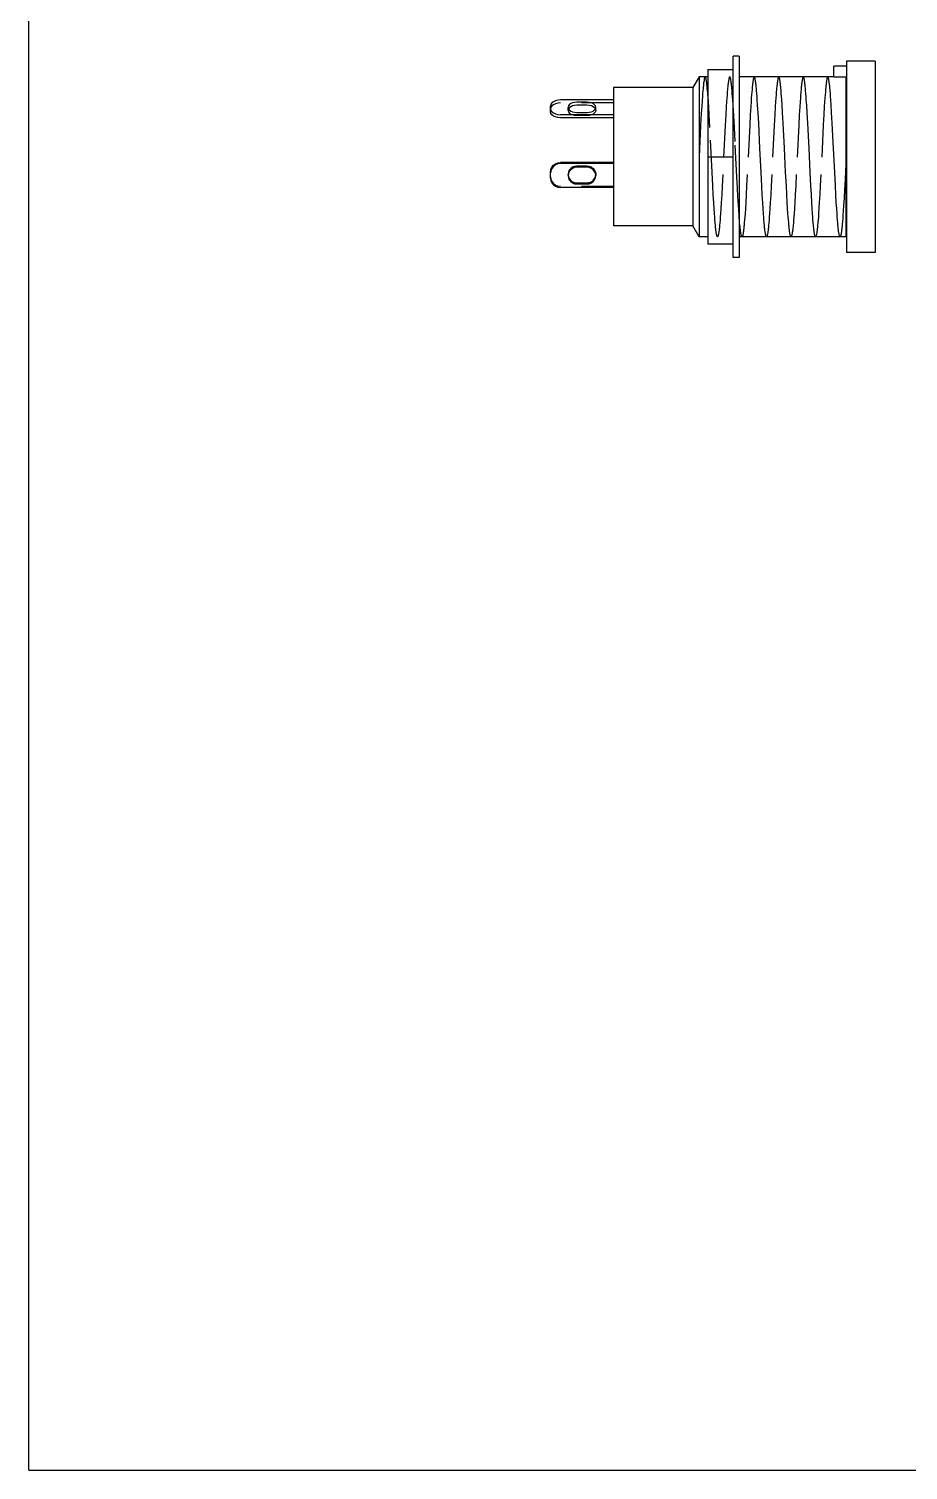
# Model space of a CAD drawing. Extents: x 0 to 11, y 0 to 8.5.
# Drawn here: x 0 to 2.75, y 0 to 4.507 of the extents above; entities that cross this region are included whole.
import ezdxf

# ---------------------------------------------------------------- set-up
doc = ezdxf.new("R2010")
doc.units = 0
doc.header["$LTSCALE"] = 0.605
doc.linetypes.add('HIDDEN', pattern=[0.2, 0.1, -0.1])
doc.layers.get('0').update_dxf_attribs({"linetype": 'CONTINUOUS'})
doc.layers.add('DEFAULT_2', color=8, linetype='HIDDEN')

msp = doc.modelspace()

# ---------------------------------------------------------------- linework, layer by layer
for p, q in [((0, 0), (0, 8.5)), ((2.2022, 3.7919), (2.2022, 4.4218)), ((2.2219, 4.4218), (2.2022, 4.4218)), ((2.2219, 4.4218), (2.2219, 3.7919)), ((2.1235, 4.3796), (2.1235, 3.8341)), ((2.1235, 4.3796), (2.2022, 4.3796)), ((2.5566, 4.3903), (2.5172, 4.3903)), ((2.5172, 4.356), (2.5172, 4.3903)), ((2.6471, 4.406), (2.5566, 4.406)), ((2.5566, 4.406), (2.5566, 3.8076)), ((2.6471, 4.406), (2.6471, 3.8076)), ((2.0959, 4.3568), (2.0766, 4.3234)), ((2.0959, 4.3568), (2.0959, 3.8568)), ((2.1235, 4.3568), (2.0959, 4.3568)), ((2.5172, 4.3568), (2.2219, 4.3568)), ((2.5566, 4.356), (2.5172, 4.356)), ((1.8282, 4.2844), (1.6629, 4.2844)), ((1.8282, 4.3234), (1.8282, 3.8903)), ((2.0766, 4.3234), (1.8282, 4.3234)), ((2.0766, 4.3234), (2.0766, 3.8903)), ((1.6314, 4.2471), (1.6314, 4.2659)), ((1.6314, 4.2567), (1.6324, 4.2519)), ((1.8282, 4.2382), (1.6629, 4.2382)), ((1.6902, 4.2598), (1.6878, 4.2565)), ((1.7455, 4.2775), (1.714, 4.2775)), ((1.7455, 4.2679), (1.714, 4.2679)), ((1.714, 4.2451), (1.7455, 4.2451)), ((1.8282, 4.2286), (1.6629, 4.2286)), ((2.1235, 4.1068), (2.2022, 4.1068)), ((1.6324, 4.0631), (1.6314, 4.0553)), ((1.8282, 4.0889), (1.6629, 4.0889)), ((1.8282, 4.0853), (1.6629, 4.0853)), ((1.7455, 4.074), (1.714, 4.074)), ((1.6314, 4.0403), (1.6314, 4.0553)), ((1.714, 4.0253), (1.7455, 4.0253)), ((1.714, 4.0216), (1.7455, 4.0216)), ((1.8282, 4.0104), (1.6629, 4.0104)), ((2.0766, 3.8903), (1.8282, 3.8903)), ((2.0959, 3.8568), (2.0766, 3.8903)), ((2.1235, 3.8568), (2.0959, 3.8568)), ((2.1235, 3.8341), (2.2022, 3.8341)), ((2.5566, 3.8568), (2.2219, 3.8568)), ((2.2219, 3.7919), (2.2022, 3.7919)), ((2.6471, 3.8076), (2.5566, 3.8076)), ((0, 0), (11, 0))]:
    msp.add_line(p, q)
at = {"color": 40}
for p, q in [((2.5562, 3.8568), (2.5562, 4.3568)), ((2.1226, 4.3134), (2.1219, 4.3214)), ((2.1231, 4.307), (2.1226, 4.3134)), ((2.1235, 4.3025), (2.1231, 4.307)), ((2.2759, 4.3135), (2.2752, 4.3215)), ((2.2767, 4.3047), (2.2759, 4.3135)), ((2.2774, 4.2951), (2.2767, 4.3047)), ((2.2781, 4.2849), (2.2774, 4.2951)), ((2.2792, 4.2685), (2.2781, 4.2849)), ((2.3526, 4.3135), (2.3519, 4.3215)), ((2.3533, 4.3047), (2.3526, 4.3135)), ((2.3541, 4.2952), (2.3533, 4.3047)), ((2.3548, 4.2851), (2.3541, 4.2952)), ((2.3559, 4.2687), (2.3548, 4.2851)), ((2.4293, 4.3133), (2.4286, 4.3214)), ((2.43, 4.3045), (2.4293, 4.3133)), ((2.4308, 4.295), (2.43, 4.3045)), ((2.4315, 4.2849), (2.4308, 4.295)), ((2.4326, 4.2684), (2.4315, 4.2849)), ((2.506, 4.3135), (2.5052, 4.3215)), ((2.5067, 4.3047), (2.506, 4.3135)), ((2.5074, 4.2952), (2.5067, 4.3047)), ((2.5081, 4.2851), (2.5074, 4.2952)), ((2.5092, 4.2686), (2.5081, 4.2851)), ((2.2807, 4.2445), (2.2792, 4.2685)), ((2.2825, 4.2118), (2.2807, 4.2445)), ((2.3573, 4.2448), (2.3559, 4.2687)), ((2.3592, 4.2123), (2.3573, 4.2448)), ((2.434, 4.2445), (2.4326, 4.2684)), ((2.4359, 4.2118), (2.434, 4.2445)), ((2.5107, 4.2447), (2.5092, 4.2686)), ((2.5125, 4.2121), (2.5107, 4.2447)), ((2.2866, 4.1325), (2.2825, 4.2118)), ((2.3632, 4.1333), (2.3592, 4.2123)), ((2.4399, 4.1329), (2.4359, 4.2118)), ((2.5166, 4.1329), (2.5125, 4.2121)), ((2.2902, 4.0581), (2.2866, 4.1325)), ((2.3668, 4.0591), (2.3632, 4.1333)), ((2.4435, 4.0585), (2.4399, 4.1329)), ((2.5202, 4.0585), (2.5166, 4.1329)), ((2.2924, 4.0151), (2.2902, 4.0581)), ((2.369, 4.016), (2.3668, 4.0591)), ((2.4457, 4.0155), (2.4435, 4.0585)), ((2.5224, 4.0155), (2.5202, 4.0585)), ((2.2938, 3.9881), (2.2924, 4.0151)), ((2.3705, 3.9887), (2.369, 4.016)), ((2.4472, 3.9884), (2.4457, 4.0155)), ((2.5239, 3.9883), (2.5224, 4.0155)), ((2.2953, 3.9627), (2.2938, 3.9881)), ((2.3719, 3.9633), (2.3705, 3.9887)), ((2.4486, 3.9629), (2.4472, 3.9884)), ((2.5253, 3.9629), (2.5239, 3.9883)), ((2.2964, 3.945), (2.2953, 3.9627)), ((2.2975, 3.9286), (2.2964, 3.945)), ((2.2982, 3.9184), (2.2975, 3.9286)), ((2.373, 3.9455), (2.3719, 3.9633)), ((2.3741, 3.929), (2.373, 3.9455)), ((2.3749, 3.9187), (2.3741, 3.929)), ((2.4497, 3.9452), (2.4486, 3.9629)), ((2.4508, 3.9288), (2.4497, 3.9452)), ((2.4516, 3.9186), (2.4508, 3.9288)), ((2.5264, 3.9452), (2.5253, 3.9629)), ((2.5275, 3.9287), (2.5264, 3.9452)), ((2.5282, 3.9185), (2.5275, 3.9287)), ((2.2224, 3.908), (2.2219, 3.9136)), ((2.223, 3.9001), (2.2224, 3.908)), ((2.2237, 3.8921), (2.223, 3.9001)), ((2.299, 3.9089), (2.2982, 3.9184)), ((2.2997, 3.9002), (2.299, 3.9089)), ((2.3004, 3.8921), (2.2997, 3.9002)), ((2.3756, 3.9092), (2.3749, 3.9187)), ((2.3763, 3.9004), (2.3756, 3.9092)), ((2.3771, 3.8923), (2.3763, 3.9004)), ((2.4523, 3.9091), (2.4516, 3.9186)), ((2.453, 3.9003), (2.4523, 3.9091)), ((2.4538, 3.8922), (2.453, 3.9003)), ((2.529, 3.909), (2.5282, 3.9185)), ((2.5297, 3.9003), (2.529, 3.909)), ((2.5304, 3.8922), (2.5297, 3.9003))]:
    msp.add_line(p, q, dxfattribs=at)
for points in [[(2.1219, 4.3214), (2.1215, 4.3252), (2.1211, 4.3287), (2.1208, 4.3321), (2.1204, 4.3352), (2.12, 4.3382), (2.1197, 4.3409), (2.1193, 4.3434), (2.1189, 4.3457), (2.1186, 4.3478), (2.1182, 4.3497), (2.1178, 4.3514), (2.1175, 4.3528), (2.1171, 4.354), (2.1168, 4.355), (2.1164, 4.3558), (2.116, 4.3564), (2.1157, 4.3567), (2.1153, 4.3568)], [(2.2752, 4.3215), (2.2748, 4.3252), (2.2745, 4.3288), (2.2741, 4.3321), (2.2737, 4.3352), (2.2734, 4.3382), (2.273, 4.3409), (2.2727, 4.3434), (2.2723, 4.3457), (2.2719, 4.3478), (2.2716, 4.3497), (2.2712, 4.3514), (2.2708, 4.3528), (2.2705, 4.354), (2.2701, 4.355), (2.2697, 4.3558), (2.2694, 4.3564), (2.269, 4.3567), (2.2686, 4.3568)], [(2.3519, 4.3215), (2.3515, 4.3253), (2.3511, 4.3288), (2.3508, 4.3321), (2.3504, 4.3353), (2.3501, 4.3382), (2.3497, 4.3409), (2.3493, 4.3434), (2.349, 4.3457), (2.3486, 4.3478), (2.3482, 4.3497), (2.3479, 4.3514), (2.3475, 4.3528), (2.3471, 4.354), (2.3468, 4.355), (2.3464, 4.3558), (2.346, 4.3564), (2.3457, 4.3567), (2.3453, 4.3568)], [(2.4286, 4.3214), (2.4282, 4.3251), (2.4278, 4.3287), (2.4275, 4.332), (2.4271, 4.3352), (2.4267, 4.3381), (2.4264, 4.3408), (2.426, 4.3434), (2.4256, 4.3457), (2.4253, 4.3478), (2.4249, 4.3497), (2.4245, 4.3513), (2.4242, 4.3528), (2.4238, 4.354), (2.4235, 4.355), (2.4231, 4.3558), (2.4227, 4.3564), (2.4224, 4.3567), (2.422, 4.3568)], [(2.5052, 4.3215), (2.5049, 4.3253), (2.5045, 4.3288), (2.5041, 4.3321), (2.5038, 4.3353), (2.5034, 4.3382), (2.503, 4.3409), (2.5027, 4.3434), (2.5023, 4.3457), (2.5019, 4.3478), (2.5016, 4.3497), (2.5012, 4.3514), (2.5008, 4.3528), (2.5005, 4.354), (2.5001, 4.355), (2.4998, 4.3558), (2.4994, 4.3564), (2.499, 4.3567), (2.4987, 4.3568)], [(2.2303, 3.8568), (2.2299, 3.8569), (2.2296, 3.8573), (2.2292, 3.8578), (2.2288, 3.8586), (2.2285, 3.8596), (2.2281, 3.8608), (2.2278, 3.8623), (2.2274, 3.8639), (2.227, 3.8658), (2.2267, 3.8679), (2.2263, 3.8702), (2.2259, 3.8727), (2.2256, 3.8754), (2.2252, 3.8784), (2.2248, 3.8815), (2.2245, 3.8848), (2.2241, 3.8884), (2.2237, 3.8921)], [(2.307, 3.8568), (2.3066, 3.8569), (2.3062, 3.8573), (2.3059, 3.8578), (2.3055, 3.8586), (2.3052, 3.8596), (2.3048, 3.8608), (2.3044, 3.8623), (2.3041, 3.8639), (2.3037, 3.8658), (2.3033, 3.8679), (2.303, 3.8702), (2.3026, 3.8727), (2.3022, 3.8755), (2.3019, 3.8784), (2.3015, 3.8815), (2.3011, 3.8849), (2.3008, 3.8884), (2.3004, 3.8921)], [(2.3836, 3.8568), (2.3833, 3.8569), (2.3829, 3.8573), (2.3826, 3.8578), (2.3822, 3.8586), (2.3818, 3.8596), (2.3815, 3.8608), (2.3811, 3.8623), (2.3807, 3.8639), (2.3804, 3.8658), (2.38, 3.8679), (2.3796, 3.8702), (2.3793, 3.8727), (2.3789, 3.8755), (2.3785, 3.8784), (2.3782, 3.8816), (2.3778, 3.8849), (2.3774, 3.8885), (2.3771, 3.8923)], [(2.4603, 3.8568), (2.46, 3.8569), (2.4596, 3.8573), (2.4592, 3.8578), (2.4589, 3.8586), (2.4585, 3.8596), (2.4581, 3.8608), (2.4578, 3.8623), (2.4574, 3.8639), (2.457, 3.8658), (2.4567, 3.8679), (2.4563, 3.8702), (2.4559, 3.8727), (2.4556, 3.8755), (2.4552, 3.8784), (2.4548, 3.8816), (2.4545, 3.8849), (2.4541, 3.8885), (2.4538, 3.8922)], [(2.537, 3.8568), (2.5366, 3.8569), (2.5363, 3.8573), (2.5359, 3.8578), (2.5355, 3.8586), (2.5352, 3.8596), (2.5348, 3.8608), (2.5344, 3.8623), (2.5341, 3.8639), (2.5337, 3.8658), (2.5333, 3.8679), (2.533, 3.8702), (2.5326, 3.8728), (2.5323, 3.8755), (2.5319, 3.8784), (2.5315, 3.8816), (2.5312, 3.8849), (2.5308, 3.8885), (2.5304, 3.8922)]]:
    msp.add_lwpolyline(points, dxfattribs=at)
for points in [[(1.6629, 4.2844), (1.6547, 4.2838), (1.6471, 4.282), (1.6406, 4.279), (1.6356, 4.2752), (1.6324, 4.2707), (1.6314, 4.2659)], [(1.6629, 4.2286), (1.6547, 4.2292), (1.6471, 4.2311), (1.6406, 4.234), (1.6356, 4.2379), (1.6324, 4.2423), (1.6314, 4.2471)], [(1.6324, 4.2519), (1.6356, 4.2474), (1.6406, 4.2436), (1.6471, 4.2406), (1.6547, 4.2388), (1.6629, 4.2382)], [(1.714, 4.2775), (1.7069, 4.2769), (1.7003, 4.2753), (1.6946, 4.2728), (1.6902, 4.2694), (1.6874, 4.2655), (1.6865, 4.2613)], [(1.6865, 4.2613), (1.6874, 4.2571), (1.6902, 4.2532), (1.6946, 4.2498), (1.7003, 4.2473), (1.7069, 4.2457), (1.714, 4.2451)], [(1.714, 4.2679), (1.7069, 4.2674), (1.7003, 4.2658), (1.6946, 4.2632), (1.6902, 4.2598)], [(1.7731, 4.2613), (1.7722, 4.2655), (1.7694, 4.2694), (1.765, 4.2728), (1.7593, 4.2753), (1.7527, 4.2769), (1.7455, 4.2775)], [(1.7717, 4.2565), (1.7694, 4.2598), (1.765, 4.2632), (1.7593, 4.2658), (1.7527, 4.2674), (1.7455, 4.2679)], [(1.7455, 4.2451), (1.7527, 4.2457), (1.7593, 4.2473), (1.765, 4.2498), (1.7694, 4.2532), (1.7722, 4.2571), (1.7731, 4.2613)], [(1.6314, 4.059), (1.6324, 4.0667), (1.6356, 4.0739), (1.6406, 4.0801), (1.6471, 4.0849), (1.6547, 4.0879), (1.6629, 4.0889)], [(1.6629, 4.0853), (1.6547, 4.0842), (1.6471, 4.0812), (1.6406, 4.0765), (1.6356, 4.0703), (1.6324, 4.0631)], [(1.714, 4.074), (1.7069, 4.0731), (1.7003, 4.0705), (1.6946, 4.0664), (1.6902, 4.0609), (1.6874, 4.0546), (1.6865, 4.0478)], [(1.7731, 4.0478), (1.7722, 4.0546), (1.7694, 4.0609), (1.765, 4.0664), (1.7593, 4.0705), (1.7527, 4.0731), (1.7455, 4.074)], [(1.6314, 4.0403), (1.6324, 4.0326), (1.6356, 4.0254), (1.6406, 4.0191), (1.6471, 4.0144), (1.6547, 4.0114), (1.6629, 4.0104)], [(1.6865, 4.0478), (1.6874, 4.041), (1.6902, 4.0347), (1.6946, 4.0293), (1.7003, 4.0251), (1.7069, 4.0225), (1.714, 4.0216)], [(1.6867, 4.0496), (1.6874, 4.0447), (1.6902, 4.0384), (1.6946, 4.0329), (1.7003, 4.0288), (1.7069, 4.0262), (1.714, 4.0253)], [(1.7455, 4.0253), (1.7527, 4.0262), (1.7593, 4.0288), (1.765, 4.0329), (1.7694, 4.0384), (1.7722, 4.0447), (1.7726, 4.0479)], [(1.7455, 4.0216), (1.7527, 4.0225), (1.7593, 4.0251), (1.765, 4.0293), (1.7694, 4.0347), (1.7722, 4.041), (1.7731, 4.0478)]]:
    msp.add_lwpolyline(points)
at = {"layer": 'DEFAULT_2'}
for p, q in [((2.1066, 4.296), (2.1056, 4.2813)), ((2.1073, 4.305), (2.1066, 4.296)), ((2.108, 4.3133), (2.1073, 4.305)), ((2.1242, 4.2927), (2.1235, 4.3025)), ((2.1252, 4.2796), (2.1242, 4.2927)), ((2.1828, 4.2898), (2.1821, 4.2793)), ((2.1835, 4.2997), (2.1828, 4.2898)), ((2.1843, 4.3088), (2.1835, 4.2997)), ((2.1993, 4.3132), (2.1986, 4.3212)), ((2.2, 4.3044), (2.1993, 4.3132)), ((2.2007, 4.2949), (2.2, 4.3044)), ((2.2016, 4.2835), (2.2007, 4.2949)), ((2.2025, 4.2692), (2.2016, 4.2835)), ((2.2595, 4.2901), (2.2588, 4.2796)), ((2.2602, 4.3), (2.2595, 4.2901)), ((2.261, 4.3091), (2.2602, 4.3)), ((2.3362, 4.2901), (2.3355, 4.2796)), ((2.3369, 4.2999), (2.3362, 4.2901)), ((2.3376, 4.3091), (2.3369, 4.2999)), ((2.4129, 4.29), (2.4121, 4.2795)), ((2.4136, 4.2998), (2.4129, 4.29)), ((2.4143, 4.309), (2.4136, 4.2998)), ((2.4895, 4.2902), (2.4888, 4.2798)), ((2.4903, 4.3001), (2.4895, 4.2902)), ((2.491, 4.3092), (2.4903, 4.3001)), ((1.6324, 4.2612), (1.6314, 4.2564)), ((1.6356, 4.2656), (1.6324, 4.2612)), ((1.8282, 4.2749), (1.6629, 4.2749)), ((1.6865, 4.2517), (1.6865, 4.2613)), ((1.7717, 4.2565), (1.7722, 4.2559)), ((1.7722, 4.2559), (1.7731, 4.2517)), ((1.7731, 4.2517), (1.7731, 4.2613)), ((2.1031, 4.2423), (2.101, 4.2043)), ((2.1045, 4.2654), (2.1031, 4.2423)), ((2.1056, 4.2813), (2.1045, 4.2654)), ((2.1262, 4.2627), (2.1252, 4.2796)), ((2.1277, 4.2383), (2.1262, 4.2627)), ((2.1299, 4.1982), (2.1277, 4.2383)), ((2.1795, 4.238), (2.1777, 4.2048)), ((2.181, 4.2624), (2.1795, 4.238)), ((2.1821, 4.2793), (2.181, 4.2624)), ((2.2037, 4.2504), (2.2025, 4.2692)), ((2.2055, 4.2184), (2.2037, 4.2504)), ((2.2562, 4.2383), (2.2544, 4.2052)), ((2.2577, 4.2628), (2.2562, 4.2383)), ((2.2588, 4.2796), (2.2577, 4.2628)), ((2.3329, 4.2382), (2.3311, 4.205)), ((2.3344, 4.2627), (2.3329, 4.2382)), ((2.3355, 4.2796), (2.3344, 4.2627)), ((2.4096, 4.2382), (2.4077, 4.2051)), ((2.411, 4.2626), (2.4096, 4.2382)), ((2.4121, 4.2795), (2.411, 4.2626)), ((2.4863, 4.2385), (2.4844, 4.2054)), ((2.4877, 4.2629), (2.4863, 4.2385)), ((2.4888, 4.2798), (2.4877, 4.2629)), ((1.7455, 4.2355), (1.714, 4.2355)), ((2.101, 4.2043), (2.0961, 4.1068)), ((2.1368, 4.0587), (2.1299, 4.1982)), ((2.1777, 4.2048), (2.17, 4.051)), ((2.2088, 4.1548), (2.2055, 4.2184)), ((2.2544, 4.2052), (2.2467, 4.0513)), ((2.3311, 4.205), (2.3234, 4.051)), ((2.4077, 4.2051), (2.4001, 4.0512)), ((2.4844, 4.2054), (2.4768, 4.0517)), ((2.2143, 4.0436), (2.2088, 4.1548)), ((2.5562, 4.1068), (2.5527, 4.0364)), ((1.6314, 4.0553), (1.6314, 4.059)), ((1.7455, 4.0777), (1.714, 4.0777)), ((2.139, 4.0157), (2.1368, 4.0587)), ((1.6629, 4.014), (1.6547, 4.015)), ((1.8282, 4.014), (1.6629, 4.014)), ((1.6865, 4.0515), (1.6865, 4.0478)), ((1.6867, 4.0496), (1.6865, 4.0515)), ((1.7731, 4.0515), (1.7726, 4.0479)), ((1.7731, 4.0515), (1.7731, 4.0478)), ((2.1405, 3.9886), (2.139, 4.0157)), ((2.1682, 4.0153), (2.1668, 3.9882)), ((2.17, 4.051), (2.1682, 4.0153)), ((2.2161, 4.0083), (2.2143, 4.0436)), ((2.2449, 4.0156), (2.2435, 3.9885)), ((2.2467, 4.0513), (2.2449, 4.0156)), ((2.3216, 4.0153), (2.3201, 3.9882)), ((2.3234, 4.051), (2.3216, 4.0153)), ((2.3983, 4.0155), (2.3968, 3.9884)), ((2.4001, 4.0512), (2.3983, 4.0155)), ((2.475, 4.016), (2.4735, 3.9889)), ((2.4768, 4.0517), (2.475, 4.016)), ((2.5527, 4.0364), (2.5509, 4.003)), ((2.1419, 3.9631), (2.1405, 3.9886)), ((2.1668, 3.9882), (2.1653, 3.9628)), ((2.2175, 3.9816), (2.2161, 4.0083)), ((2.219, 3.9567), (2.2175, 3.9816)), ((2.2435, 3.9885), (2.242, 3.963)), ((2.3201, 3.9882), (2.3187, 3.9628)), ((2.3968, 3.9884), (2.3953, 3.9629)), ((2.4735, 3.9889), (2.472, 3.9635)), ((2.5495, 3.9778), (2.5482, 3.9543)), ((2.5509, 4.003), (2.5495, 3.9778)), ((2.143, 3.9454), (2.1419, 3.9631)), ((2.1441, 3.9289), (2.143, 3.9454)), ((2.1449, 3.9187), (2.1441, 3.9289)), ((2.1631, 3.9286), (2.1624, 3.9185)), ((2.1642, 3.9451), (2.1631, 3.9286)), ((2.1653, 3.9628), (2.1642, 3.9451)), ((2.2201, 3.9394), (2.219, 3.9567)), ((2.2212, 3.9234), (2.2201, 3.9394)), ((2.2219, 3.9136), (2.2212, 3.9234)), ((2.2398, 3.9288), (2.2391, 3.9186)), ((2.2409, 3.9453), (2.2398, 3.9288)), ((2.242, 3.963), (2.2409, 3.9453)), ((2.3165, 3.9287), (2.3157, 3.9185)), ((2.3176, 3.9451), (2.3165, 3.9287)), ((2.3187, 3.9628), (2.3176, 3.9451)), ((2.3931, 3.9287), (2.3924, 3.9186)), ((2.3942, 3.9452), (2.3931, 3.9287)), ((2.3953, 3.9629), (2.3942, 3.9452)), ((2.4698, 3.9291), (2.4691, 3.9189)), ((2.4709, 3.9456), (2.4698, 3.9291)), ((2.472, 3.9635), (2.4709, 3.9456)), ((2.5461, 3.9227), (2.5454, 3.9133)), ((2.5471, 3.9379), (2.5461, 3.9227)), ((2.5482, 3.9543), (2.5471, 3.9379)), ((2.1456, 3.9091), (2.1449, 3.9187)), ((2.1463, 3.9003), (2.1456, 3.9091)), ((2.1471, 3.8922), (2.1463, 3.9003)), ((2.1617, 3.909), (2.1609, 3.9002)), ((2.1624, 3.9185), (2.1617, 3.909)), ((2.2383, 3.9091), (2.2376, 3.9003)), ((2.2391, 3.9186), (2.2383, 3.9091)), ((2.315, 3.909), (2.3143, 3.9002)), ((2.3157, 3.9185), (2.315, 3.909)), ((2.3917, 3.9091), (2.391, 3.9003)), ((2.3924, 3.9186), (2.3917, 3.9091)), ((2.4684, 3.9093), (2.4676, 3.9004)), ((2.4691, 3.9189), (2.4684, 3.9093)), ((2.5454, 3.9133), (2.5447, 3.9046))]:
    msp.add_line(p, q, dxfattribs=at)
for points in [[(2.1153, 4.3568), (2.1149, 4.3567), (2.1146, 4.3564), (2.1142, 4.3559), (2.1139, 4.3552), (2.1136, 4.3543), (2.1132, 4.3532), (2.1129, 4.3519), (2.1125, 4.3503), (2.1122, 4.3486), (2.1118, 4.3467), (2.1115, 4.3446), (2.1111, 4.3423), (2.1108, 4.3398), (2.1104, 4.3372), (2.1101, 4.3343), (2.1097, 4.3312), (2.1094, 4.328), (2.109, 4.3246), (2.1087, 4.321), (2.108, 4.3133)], [(2.192, 4.3568), (2.1916, 4.3567), (2.1912, 4.3564), (2.1909, 4.3558), (2.1905, 4.355), (2.1901, 4.354), (2.1898, 4.3528), (2.1894, 4.3513), (2.189, 4.3497), (2.1887, 4.3478), (2.1883, 4.3457), (2.1879, 4.3433), (2.1876, 4.3408), (2.1872, 4.3381), (2.1868, 4.3351), (2.1865, 4.332), (2.1861, 4.3286), (2.1857, 4.325), (2.1854, 4.3213), (2.185, 4.3173), (2.1843, 4.3088)], [(2.1986, 4.3212), (2.1982, 4.325), (2.1978, 4.3285), (2.1975, 4.3319), (2.1971, 4.335), (2.1967, 4.338), (2.1964, 4.3407), (2.196, 4.3433), (2.1956, 4.3456), (2.1953, 4.3477), (2.1949, 4.3496), (2.1945, 4.3513), (2.1942, 4.3528), (2.1938, 4.354), (2.1934, 4.355), (2.1931, 4.3558), (2.1927, 4.3564), (2.1923, 4.3567), (2.192, 4.3568)], [(2.2686, 4.3568), (2.2683, 4.3567), (2.2679, 4.3564), (2.2675, 4.3558), (2.2672, 4.355), (2.2668, 4.354), (2.2664, 4.3528), (2.2661, 4.3514), (2.2657, 4.3497), (2.2654, 4.3478), (2.265, 4.3457), (2.2646, 4.3434), (2.2643, 4.3409), (2.2639, 4.3382), (2.2635, 4.3352), (2.2632, 4.3321), (2.2628, 4.3287), (2.2624, 4.3252), (2.2621, 4.3215), (2.2617, 4.3175), (2.261, 4.3091)], [(2.3453, 4.3568), (2.3449, 4.3567), (2.3446, 4.3564), (2.3442, 4.3558), (2.3439, 4.355), (2.3435, 4.354), (2.3431, 4.3528), (2.3428, 4.3514), (2.3424, 4.3497), (2.342, 4.3478), (2.3417, 4.3457), (2.3413, 4.3434), (2.3409, 4.3409), (2.3406, 4.3382), (2.3402, 4.3352), (2.3398, 4.3321), (2.3395, 4.3287), (2.3391, 4.3252), (2.3387, 4.3214), (2.3384, 4.3175), (2.3376, 4.3091)], [(2.422, 4.3568), (2.4216, 4.3567), (2.4213, 4.3564), (2.4209, 4.3558), (2.4205, 4.355), (2.4202, 4.354), (2.4198, 4.3528), (2.4194, 4.3513), (2.4191, 4.3497), (2.4187, 4.3478), (2.4183, 4.3457), (2.418, 4.3434), (2.4176, 4.3408), (2.4172, 4.3381), (2.4169, 4.3351), (2.4165, 4.332), (2.4161, 4.3287), (2.4158, 4.3251), (2.4154, 4.3214), (2.415, 4.3174), (2.4143, 4.309)], [(2.4987, 4.3568), (2.4983, 4.3567), (2.4979, 4.3564), (2.4976, 4.3558), (2.4972, 4.355), (2.4968, 4.354), (2.4965, 4.3528), (2.4961, 4.3514), (2.4957, 4.3497), (2.4954, 4.3478), (2.495, 4.3457), (2.4946, 4.3434), (2.4943, 4.3409), (2.4939, 4.3382), (2.4936, 4.3353), (2.4932, 4.3321), (2.4928, 4.3288), (2.4925, 4.3253), (2.4921, 4.3215), (2.4917, 4.3176), (2.491, 4.3092)], [(1.6629, 4.2749), (1.6547, 4.2743), (1.6471, 4.2724), (1.6406, 4.2695), (1.6356, 4.2656)], [(1.6878, 4.2565), (1.6874, 4.2559), (1.6865, 4.2517)], [(1.6865, 4.2517), (1.6874, 4.2476), (1.6902, 4.2436), (1.6946, 4.2403), (1.7003, 4.2377)], [(1.714, 4.2355), (1.7069, 4.2361), (1.7003, 4.2377)], [(1.7731, 4.2517), (1.7722, 4.2476), (1.7694, 4.2436), (1.765, 4.2403), (1.7593, 4.2377), (1.7527, 4.2361), (1.7455, 4.2355)], [(1.714, 4.0777), (1.7069, 4.0768), (1.7003, 4.0742), (1.6946, 4.07), (1.6902, 4.0646), (1.6874, 4.0583), (1.6865, 4.0515)], [(1.7593, 4.0742), (1.7527, 4.0768), (1.7455, 4.0777)], [(1.7593, 4.0742), (1.765, 4.07), (1.7694, 4.0646), (1.7722, 4.0583), (1.7731, 4.0515)], [(1.6314, 4.044), (1.6324, 4.0362), (1.6356, 4.029), (1.6406, 4.0228), (1.6471, 4.018), (1.6547, 4.015)], [(2.1536, 3.8568), (2.1533, 3.8569), (2.1529, 3.8573), (2.1525, 3.8578), (2.1522, 3.8586), (2.1518, 3.8596), (2.1514, 3.8608), (2.1511, 3.8623), (2.1507, 3.864), (2.1503, 3.8658), (2.15, 3.8679), (2.1496, 3.8702), (2.1492, 3.8728), (2.1489, 3.8755), (2.1485, 3.8784), (2.1482, 3.8816), (2.1478, 3.8849), (2.1474, 3.8885), (2.1471, 3.8922)], [(2.1609, 3.9002), (2.1602, 3.8922), (2.1598, 3.8884), (2.1595, 3.8849), (2.1591, 3.8816), (2.1587, 3.8784), (2.1584, 3.8755), (2.158, 3.8727), (2.1576, 3.8702), (2.1573, 3.8679), (2.1569, 3.8658), (2.1565, 3.8639), (2.1562, 3.8623), (2.1558, 3.8608), (2.1555, 3.8596), (2.1551, 3.8586), (2.1547, 3.8578), (2.1544, 3.8573), (2.154, 3.8569), (2.1536, 3.8568)], [(2.2376, 3.9003), (2.2369, 3.8922), (2.2365, 3.8885), (2.2361, 3.8849), (2.2358, 3.8816), (2.2354, 3.8784), (2.235, 3.8755), (2.2347, 3.8728), (2.2343, 3.8702), (2.234, 3.8679), (2.2336, 3.8658), (2.2332, 3.8639), (2.2329, 3.8623), (2.2325, 3.8608), (2.2321, 3.8596), (2.2318, 3.8586), (2.2314, 3.8578), (2.231, 3.8573), (2.2307, 3.8569), (2.2303, 3.8568)], [(2.3143, 3.9002), (2.3135, 3.8922), (2.3132, 3.8885), (2.3128, 3.8849), (2.3125, 3.8816), (2.3121, 3.8784), (2.3117, 3.8755), (2.3114, 3.8728), (2.311, 3.8702), (2.3106, 3.8679), (2.3103, 3.8658), (2.3099, 3.8639), (2.3095, 3.8623), (2.3092, 3.8608), (2.3088, 3.8596), (2.3084, 3.8586), (2.3081, 3.8578), (2.3077, 3.8573), (2.3073, 3.8569), (2.307, 3.8568)], [(2.391, 3.9003), (2.3902, 3.8922), (2.3899, 3.8885), (2.3895, 3.8849), (2.3891, 3.8816), (2.3888, 3.8784), (2.3884, 3.8755), (2.388, 3.8728), (2.3877, 3.8702), (2.3873, 3.8679), (2.3869, 3.8658), (2.3866, 3.8639), (2.3862, 3.8623), (2.3858, 3.8608), (2.3855, 3.8596), (2.3851, 3.8586), (2.3847, 3.8578), (2.3844, 3.8573), (2.384, 3.8569), (2.3836, 3.8568)], [(2.4676, 3.9004), (2.4669, 3.8923), (2.4665, 3.8886), (2.4662, 3.885), (2.4658, 3.8817), (2.4654, 3.8785), (2.4651, 3.8756), (2.4647, 3.8728), (2.4643, 3.8703), (2.464, 3.868), (2.4636, 3.8659), (2.4632, 3.864), (2.4629, 3.8623), (2.4625, 3.8609), (2.4622, 3.8596), (2.4618, 3.8586), (2.4614, 3.8578), (2.4611, 3.8573), (2.4607, 3.8569), (2.4603, 3.8568)], [(2.5447, 3.9046), (2.544, 3.8965), (2.5436, 3.8927), (2.5433, 3.8891), (2.5429, 3.8857), (2.5426, 3.8825), (2.5422, 3.8794), (2.5419, 3.8765), (2.5415, 3.8739), (2.5412, 3.8714), (2.5408, 3.8691), (2.5405, 3.867), (2.5401, 3.865), (2.5398, 3.8633), (2.5394, 3.8618), (2.5391, 3.8605), (2.5387, 3.8594), (2.5384, 3.8585), (2.538, 3.8577), (2.5377, 3.8572), (2.5373, 3.8569), (2.537, 3.8568)]]:
    msp.add_lwpolyline(points, dxfattribs=at)

doc.saveas('drawing.dxf')
